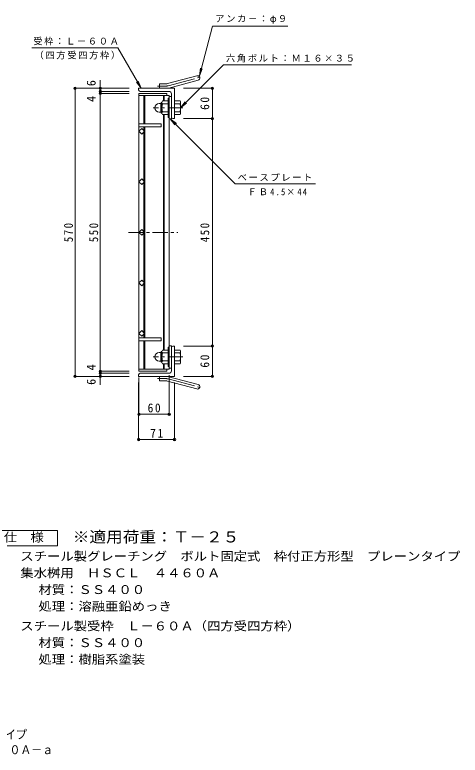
# Model space of a CAD drawing. Units: millimetres at full size, sheet at 1:6. Extents: x -853 to 1055, y -824 to 758.
# Drawn here: x 173 to 1055, y -824 to 641 of the extents above; entities that cross this region are included whole.
import ezdxf
from ezdxf.enums import TextEntityAlignment as Align

# ---------------------------------------------------------------- set-up
doc = ezdxf.new("R2010")
doc.units = ezdxf.units.MM
doc.header["$LTSCALE"] = 6
doc.header["$PDMODE"] = 32
doc.header["$PDSIZE"] = 4.8
doc.linetypes.add('CHAIN1', pattern=[8, 5, -1, 1, -1])
doc.linetypes.add('CHAIN2', pattern=[12, 9, -1, 1, -1])
for name, color, linetype, lineweight in [('E-1', 2, 'Continuous', 9), ('E-2', 3, 'Continuous', 9), ('E-4', 7, 'Continuous', 9), ('E-5', 7, 'Continuous', 9), ('F-5_F-5ﾚｲﾔ', 2, 'Continuous', 9)]:
    doc.layers.add(name, color=color, linetype=linetype, lineweight=lineweight)
doc.styles.add('ＭＳ ゴシック', font='')
doc.styles.get('ＭＳ ゴシック').set_extended_font_data('MS Gothic')

msp = doc.modelspace()

# ---------------------------------------------------------------- linework, layer by layer
at = {"layer": 'E-1'}
for p, q in [((475.401, 505.251), (533.592, 520.844)), ((459.257, 495.945), (459.257, 504.945)), ((473.072, 504.945), (459.257, 504.945)), ((477.731, 496.558), (535.921, 512.15)), ((489.257, 495.945), (418.257, 495.945)), ((418.257, 492.945), (418.257, 495.945)), ((478.257, 489.945), (421.257, 489.945)), ((483.257, 484.945), (483.257, 438.945)), ((489.257, 495.945), (489.257, 435.945)), ((476.457, 470.945), (465.495, 470.945)), ((476.457, 476.445), (476.457, 438.445)), ((478.757, 476.445), (476.457, 476.445)), ((489.257, 470.945), (500.218, 470.945)), ((458.947, 465.945), (462.457, 465.945)), ((462.457, 448.245), (462.457, 466.645)), ((464.257, 468.445), (464.457, 468.445)), ((464.457, 468.195), (464.457, 446.695)), ((476.457, 465.445), (465.495, 465.445)), ((489.257, 465.445), (500.218, 465.445)), ((501.257, 468.195), (501.257, 446.695)), ((458.957, 448.945), (462.457, 448.945)), ((464.257, 446.445), (464.457, 446.445)), ((476.457, 449.445), (465.495, 449.445)), ((476.457, 443.945), (465.495, 443.945)), ((489.257, 449.445), (500.218, 449.445)), ((489.257, 443.945), (500.218, 443.945)), ((478.757, 438.445), (476.457, 438.445)), ((486.257, 435.945), (489.257, 435.945)), ((486.257, -14.056), (489.257, -14.056)), ((489.257, -74.055), (489.257, -14.056)), ((458.957, -27.055), (462.457, -27.055)), ((462.457, -26.356), (462.457, -44.756)), ((464.257, -24.556), (464.457, -24.556)), ((464.457, -46.306), (464.457, -24.806)), ((476.457, -22.056), (465.495, -22.056)), ((476.457, -27.556), (465.495, -27.556)), ((476.457, -54.555), (476.457, -16.556)), ((478.757, -16.556), (476.457, -16.556)), ((483.257, -63.055), (483.257, -17.055)), ((489.257, -22.056), (500.218, -22.056)), ((489.257, -27.556), (500.218, -27.556)), ((501.257, -46.306), (501.257, -24.806)), ((476.457, -43.556), (465.495, -43.556)), ((489.257, -43.556), (500.218, -43.556)), ((458.947, -44.056), (462.457, -44.056)), ((464.257, -46.556), (464.457, -46.556)), ((476.457, -49.056), (465.495, -49.056)), ((478.757, -54.555), (476.457, -54.555)), ((489.257, -49.056), (500.218, -49.056)), ((418.257, -71.055), (418.257, -74.055)), ((478.257, -68.055), (421.257, -68.055)), ((489.257, -74.055), (418.257, -74.055)), ((459.257, -74.055), (459.257, -83.056)), ((473.072, -83.056), (459.257, -83.056)), ((475.401, -83.362), (533.592, -98.954)), ((477.731, -74.669), (535.921, -90.261))]:
    msp.add_line(p, q, dxfattribs=at)
at = {"layer": 'E-1', "linetype": 'CHAIN2'}
for p, q in [((476.566, 500.905), (541.732, 518.366)), ((473.072, 500.445), (455.452, 500.445)), ((473.072, -78.556), (455.452, -78.556)), ((476.566, -79.015), (541.732, -96.477))]:
    msp.add_line(p, q, dxfattribs=at)
at = {"layer": 'E-1', "linetype": 'CHAIN1'}
for p, q in [((505.763, 457.445), (447.155, 457.445)), ((505.763, -35.555), (447.155, -35.555))]:
    msp.add_line(p, q, dxfattribs=at)
at = {"layer": 'E-1'}
for centre, radius, start, end in [((534.757, 516.497), 4.5, 285.00014, 104.99991), ((473.072, 513.945), 9, 270, 285.00002), ((421.257, 492.945), 3, 180, 270), ((473.072, 513.945), 18, 270, 285), ((478.257, 484.945), 5, 0, 90), ((468.617, 468.195), 4.16, 138.61835, 221.37988), ((497.097, 468.195), 4.16, 318.62012, 41.38165), ((458.947, 457.455), 8.49, 90, 180), ((458.957, 457.445), 8.5, 180, 270), ((464.257, 466.645), 1.8, 90, 180), ((488.457, 457.445), 24, 160.52881, 199.47119), ((477.257, 457.445), 24, 340.52881, 19.47119), ((464.257, 448.245), 1.8, 180, 270), ((468.617, 446.695), 4.16, 138.62012, 221.38165), ((497.097, 446.695), 4.16, 318.61835, 41.37988), ((486.257, 438.945), 3, 180, 270), ((486.257, -17.055), 3, 90, 180), ((458.957, -35.555), 8.5, 90, 180), ((464.257, -26.356), 1.8, 90, 180), ((468.617, -24.806), 4.16, 138.61835, 221.37988), ((488.457, -35.555), 24, 160.52881, 199.47119), ((477.257, -35.555), 24, 340.52881, 19.47119), ((497.097, -24.806), 4.16, 318.62012, 41.38165), ((458.947, -35.566), 8.49, 180, 270), ((468.617, -46.306), 4.16, 138.62012, 221.38165), ((497.097, -46.306), 4.16, 318.61835, 41.37988), ((464.257, -44.756), 1.8, 180, 270), ((421.257, -71.055), 3, 90, 180), ((478.257, -63.055), 5, 270, 0), ((473.072, -92.055), 18, 75, 90), ((473.072, -92.055), 9, 74.99998, 90), ((534.757, -94.608), 4.5, 255.00009, 74.99986)]:
    msp.add_arc(centre, radius, start, end, dxfattribs=at)
at = {"layer": 'E-1', "linetype": 'CHAIN2'}
for centre, start, end in [((473.072, 513.945), 270, 284.99995), ((473.072, -92.055), 75.00005, 90)]:
    msp.add_arc(centre, 13.5, start, end, dxfattribs=at)
at = {"layer": 'E-2'}
for p, q in [((418.757, 485.945), (473.757, 485.945)), ((418.757, 485.945), (418.757, -64.055)), ((473.757, 485.945), (473.757, 481.445)), ((418.757, 481.445), (478.757, 481.445)), ((428.757, 481.445), (428.757, 425.945)), ((430.257, 481.445), (430.257, 425.945)), ((467.257, 481.445), (467.257, 470.945)), ((468.757, 481.445), (468.757, 470.945)), ((478.757, 481.445), (478.757, -59.555)), ((483.257, 479.445), (478.757, 479.445)), ((483.257, 435.445), (483.257, 479.445)), ((467.257, 443.945), (467.257, -22.055)), ((468.757, 443.945), (468.757, -22.055)), ((418.757, 425.945), (462.757, 425.945)), ((462.757, 425.945), (462.757, 419.945)), ((483.257, 435.445), (478.757, 435.445)), ((418.757, 419.945), (462.757, 419.945)), ((418.757, 410.944), (424.414, 416.601)), ((424.414, 405.287), (418.757, 410.944)), ((424.414, 416.601), (430.07, 410.944)), ((430.07, 410.944), (424.414, 405.287)), ((428.757, 412.258), (428.757, 419.945)), ((430.257, 419.945), (430.257, 1.945)), ((428.757, 312.258), (428.757, 409.63)), ((418.757, 310.944), (424.414, 316.601)), ((424.414, 305.287), (418.757, 310.944)), ((424.414, 316.601), (430.07, 310.944)), ((430.07, 310.944), (424.414, 305.287)), ((428.757, 212.258), (428.757, 309.63)), ((418.757, 210.944), (424.414, 216.601)), ((424.414, 205.287), (418.757, 210.944)), ((424.414, 216.601), (430.07, 210.944)), ((430.07, 210.944), (424.414, 205.287)), ((428.757, 112.258), (428.757, 209.63)), ((418.757, 110.944), (424.414, 116.601)), ((424.414, 105.287), (418.757, 110.944)), ((424.414, 116.601), (430.07, 110.944)), ((430.07, 110.944), (424.414, 105.287)), ((428.757, 12.258), (428.757, 109.63)), ((418.757, 10.944), (424.414, 16.601)), ((424.414, 16.601), (430.07, 10.944)), ((424.414, 5.287), (418.757, 10.944)), ((418.757, 1.945), (462.757, 1.945)), ((430.07, 10.944), (424.414, 5.287)), ((428.757, 1.945), (428.757, 9.63)), ((462.757, -4.055), (462.757, 1.945)), ((418.757, -4.055), (462.757, -4.055)), ((428.757, -59.555), (428.757, -4.055)), ((430.257, -59.555), (430.257, -4.055)), ((483.257, -13.555), (478.757, -13.555)), ((483.257, -13.555), (483.257, -57.555)), ((467.257, -59.555), (467.257, -49.055)), ((468.757, -59.555), (468.757, -49.055)), ((483.257, -57.555), (478.757, -57.555)), ((418.757, -59.555), (478.757, -59.555)), ((418.757, -64.055), (473.757, -64.055)), ((473.757, -64.055), (473.757, -59.555))]:
    msp.add_line(p, q, dxfattribs=at)
at = {"layer": 'E-2', "linetype": 'CHAIN1'}
msp.add_line((397.943, 210.945), (495.711, 210.945), dxfattribs=at)
at = {"layer": 'E-4'}
for p, q in [((342.257, 512.182), (342.257, 489.945)), ((290.457, 495.945), (399.257, 495.945)), ((292.257, 495.945), (292.257, -74.055)), ((340.457, 489.945), (399.257, 489.945)), ((340.457, 485.945), (399.257, 485.945)), ((342.257, 489.945), (342.257, 485.945)), ((342.257, 485.945), (342.257, -64.055)), ((566.057, 495.945), (507.257, 495.945)), ((564.257, 435.946), (564.257, 495.945)), ((566.057, 435.946), (507.257, 435.946)), ((564.257, -14.055), (564.257, 435.946)), ((566.057, -14.055), (507.257, -14.055)), ((564.257, -74.055), (564.257, -14.055)), ((340.457, -64.055), (399.257, -64.055)), ((340.457, -68.055), (399.257, -68.055)), ((342.257, -64.055), (342.257, -68.055)), ((342.257, -68.055), (342.257, -90.926)), ((478.757, -150.856), (478.757, -71.555)), ((290.457, -74.055), (399.257, -74.055)), ((418.257, -200.856), (418.257, -86.055)), ((418.757, -150.856), (418.757, -76.055)), ((489.257, -200.856), (489.257, -86.055)), ((566.057, -74.055), (507.257, -74.055)), ((418.757, -149.056), (478.757, -149.056)), ((418.257, -199.056), (489.257, -199.056))]:
    msp.add_line(p, q, dxfattribs=at)
for p in [(292.257, 495.945), (342.257, 495.945), (564.257, 495.945), (342.257, 489.945), (342.257, 485.945), (564.257, 435.946), (564.257, -14.055), (292.257, -74.055), (342.257, -64.055), (342.257, -68.055), (342.257, -74.055), (564.257, -74.055), (418.757, -149.056), (478.757, -149.056), (418.257, -199.056), (489.257, -199.056)]:
    msp.add_point(p, dxfattribs=at)
at = {"layer": 'E-5'}
for p, q in [((538.592, 520.844), (564.796, 618.639)), ((713.796, 618.639), (564.796, 618.639)), ((206.962, 576.13), (376.962, 576.13)), ((423.257, 495.945), (376.962, 576.13)), ((538.592, 520.844), (540.55, 535.716)), ((538.592, 520.844), (544.332, 534.703)), ((423.257, 495.945), (414.125, 507.846)), ((423.257, 495.945), (417.516, 509.804)), ((501.257, 457.446), (510.388, 469.346)), ((501.257, 457.446), (513.157, 466.577)), ((481.007, 435.445), (490.138, 423.544)), ((481.007, 435.445), (492.907, 426.313))]:
    msp.add_line(p, q, dxfattribs=at)
for points in [[(501.257, 457.446), (586.048, 542.237), (840.048, 542.237)], [(481.007, 435.445), (609.203, 307.248), (768.703, 307.248)]]:
    msp.add_lwpolyline(points, dxfattribs=at)
at = {"layer": 'F-5_F-5ﾚｲﾔ'}
msp.add_lwpolyline([(122.739, -409.313), (122.739, -379.313), (257.739, -379.313), (257.739, -409.313)], close=True, dxfattribs=at)

# ---------------------------------------------------------------- texts
at = {"layer": 'E-4', "color": 2, "style": 'ＭＳ ゴシック'}
for s, p in [('6', (338.292, 500.182)), ('4', (338.292, 468.976)), ('4', (338.292, -62.3)), ('6', (338.292, -90.926))]:
    msp.add_text(s, height=17.6, rotation=90, dxfattribs=at).set_placement(p, align=Align.BOTTOM_LEFT)
at = {"layer": 'E-4', "color": 2, "char_height": 17.6, "attachment_point": 7, "rotation": 90, "style": 'ＭＳ ゴシック'}
for s, insert in [('\\T1.27;\\W0.95;60', (558.257, 453.196)), ('\\T1.27;\\W0.9;570', (288.292, 191.445)), ('\\T1.27;\\W0.9;550', (338.292, 191.445)), ('\\T1.27;\\W0.9;450', (558.257, 191.445)), ('\\T1.27;\\W0.95;60', (558.257, -56.805))]:
    msp.add_mtext(s, dxfattribs=dict(at, insert=insert))
at = {"layer": 'E-4', "color": 2, "char_height": 17.6, "attachment_point": 7, "style": 'ＭＳ ゴシック'}
for s, insert in [('\\T1.27;\\W0.95;60', (436.007, -145.456)), ('\\T1.27;\\W0.95;71', (441.007, -195.456))]:
    msp.add_mtext(s, dxfattribs=dict(at, insert=insert))
at = {"layer": 'E-5', "char_height": 13.2, "attachment_point": 7, "style": 'ＭＳ ゴシック'}
for s, insert in [('\\T1.17;アンカ－：φ９', (569.796, 623.639)), ('\\T1.17;受枠：Ｌ－６０Ａ', (209.462, 581.13)), ('\\T1.17;（四方受四方枠）', (211.962, 553.13)), ('\\T1.17;六角ボルト：Ｍ１６×３５', (591.048, 547.237)), ('\\T1.17;ベースプレート', (614.203, 312.248)), ('\\T1.26;\\W0.95;ＦＢ4.5×44', (634.453, 284.248))]:
    msp.add_mtext(s, dxfattribs=dict(at, insert=insert))
at = {"layer": 'F-5_F-5ﾚｲﾔ', "style": 'ＭＳ ゴシック'}
for s, width, p in [('仕\u3000様', 1.1, (151.239, -406.313)), ('スチール製グレーチング\u3000ボルト固定式\u3000枠付正方形型\u3000プレーンタイプ', 1.1, (183.993, -444.065)), ('集水桝用\u3000ＨＳＣＬ\u3000４４６０Ａ', 1.1, (183.993, -477.065)), ('材質：ＳＳ４００', 1.1, (219.82, -510.065)), ('処理：溶融亜鉛めっき', 1.1, (219.82, -543.065)), ('スチール製受枠\u3000Ｌ－６０Ａ（四方受四方枠）', 1.1, (183.993, -582.065)), ('材質：ＳＳ４００', 1.1, (219.82, -615.065)), ('処理：樹脂系塗装', 1.1, (219.82, -648.065)), ('スチール製グレーチング\u3000ボルト固定式\u3000枠付正方形型\u3000プレーンタイプ', 0.9, (-515.905, -796.619)), ('集水桝用\u3000クッションなし\u3000ＨＳＣＬ\u3000４４６０Ａ－ａ', 0.9, (-291.187, -826.942))]:
    msp.add_text(s, height=17.6, dxfattribs=dict(at, width=width)).set_placement(p, align=Align.BOTTOM_LEFT)
at = {"layer": 'F-5_F-5ﾚｲﾔ', "color": 3, "style": 'ＭＳ ゴシック', "width": 1.1}
msp.add_text('※適用荷重：Ｔ－２５', height=21.99, dxfattribs=at).set_placement((287.739, -409.313), align=Align.BOTTOM_LEFT)

doc.saveas('drawing.dxf')
